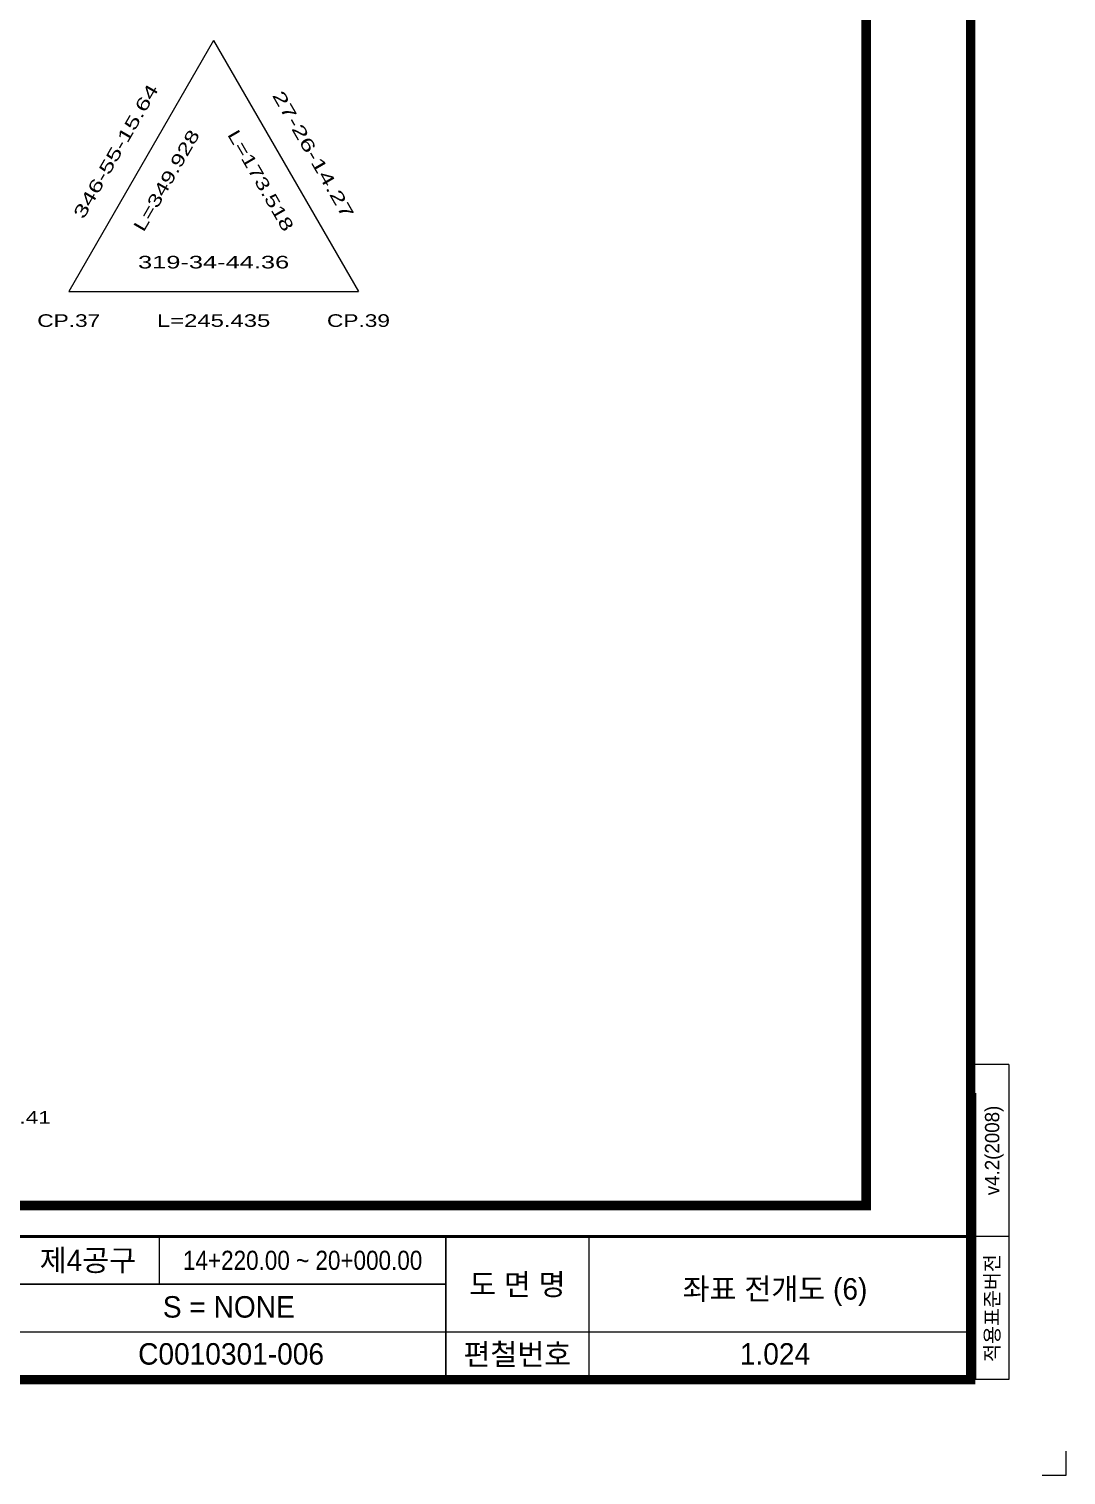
# Model space of a CAD drawing. Header units: millimetres. Extents: x 0 to 841, y 0 to 594.
# Drawn here: x 623.6 to 841, y 0 to 303 of the extents above; entities that cross this region are included whole.
import ezdxf
from ezdxf.enums import TextEntityAlignment as Align

# ---------------------------------------------------------------- set-up
doc = ezdxf.new("R2010")
doc.units = ezdxf.units.MM
doc.header["$LTSCALE"] = 10
for name, color, linetype in [('CA-TABL-LIN2', 1, 'Continuous'), ('CA-TABL-TEX1', 6, 'Continuous'), ('CA-TABL-TEX2', 3, 'Continuous'), ('CX-BORD', 3, 'Continuous'), ('CX-BORD-LIN1', 4, 'Continuous'), ('CX-BORD-LIN2', 3, 'Continuous'), ('CX-BORD-TEX2', 7, 'Continuous'), ('CX-BORD-TEX3', 6, 'Continuous'), ('CX-MISC', 2, 'Continuous'), ('CZ-LIN1', 7, 'Continuous')]:
    doc.layers.add(name, color=color, linetype=linetype)
doc.styles.add('RP2', font='Dotum.ttf')
doc.styles.add('TB_TEXT', font='Dotum.ttf')
doc.styles.add('TB_WBTXT', font='Dotum.ttf')
doc.styles.add('TB_WMTXT', font='Dotum.ttf')

# ---------------------------------------------------------------- blocks, each defined once
blk = doc.blocks.new('CXBLKA1-KHCA-부산~울산409_K2H')
at = {"layer": 'CX-BORD-LIN1', "const_width": 2}
blk.add_lwpolyline([(821, 20), (25, 20), (25, 574), (821, 574)], close=True, dxfattribs=at)
at = {"layer": 'CX-BORD-LIN1'}
for points, const_width in [([(821, 50), (25, 50)], 0.6), ([(711, 20), (711, 50)], 0.3)]:
    blk.add_lwpolyline(points, dxfattribs=dict(at, const_width=const_width))
at = {"layer": 'CX-BORD-LIN2'}
for p, q in [((829, 86.03), (821, 86.03)), ((829, 86.03), (829, 20)), ((822, 80), (822, 20)), ((829, 50), (821, 50)), ((829, 20), (822, 20))]:
    blk.add_line(p, q, dxfattribs=at)
blk.add_lwpolyline([(651, 40), (651, 50)], dxfattribs=at)
at = {"layer": 'CX-BORD-LIN2', "const_width": 0.3}
for points in [[(741, 20), (741, 50)], [(711, 40), (591, 40)], [(821, 30), (591, 30)]]:
    blk.add_lwpolyline(points, dxfattribs=at)
at = {"layer": 'CX-MISC'}
blk.add_lwpolyline([(836, 0), (841, 0), (841, 5)], dxfattribs=at)
at = {"layer": 'CX-BORD-LIN1', "style": 'TB_TEXT'}
for tag, height, p in [('TR_RDAT4', 3.5, (342.5, 47)), ('TR_DGN4', 3.5, (484.12, 47)), ('TR_CHK4', 3.5, (524.12, 47)), ('TR_APP4', 3.5, (564.12, 47)), ('TR_RNUM4', 3, (310.11, 46.64)), ('TR_RDAT3', 3.5, (342.5, 41)), ('TR_DGN3', 3.5, (484.12, 41)), ('TR_CHK3', 3.5, (524.12, 41)), ('TR_APP3', 3.5, (564.12, 41)), ('TR_RNUM3', 3, (310.11, 40.64)), ('TR_RDAT2', 3.5, (342.5, 35)), ('TR_DGN2', 3.5, (484.12, 35)), ('TR_CHK2', 3.5, (524.12, 35)), ('TR_APP2', 3.5, (564.12, 35)), ('TR_RNUM2', 3, (310.11, 34.64)), ('TR_RDAT1', 3.5, (342.5, 29)), ('TR_DGN1', 3.5, (484.12, 29)), ('TR_CHK1', 3.5, (524.12, 29)), ('TR_APP1', 3.5, (564.12, 29)), ('TR_RNUM1', 3, (310.11, 28.64))]:
    blk.add_attdef(tag, text='', height=height, dxfattribs=at).set_placement(p, align=Align.MIDDLE_CENTER)
for tag, p in [('TR_RCON4', (367.3, 47)), ('TR_RCON3', (367.3, 41)), ('TR_RCON2', (367.3, 35)), ('TR_RCON1', (367.3, 29))]:
    blk.add_attdef(tag, text='', height=3.5, dxfattribs=at).set_placement(p, align=Align.MIDDLE_LEFT)
at = {"layer": 'CX-BORD-LIN2', "style": 'TB_TEXT'}
blk.add_text('적용표준버전', height=3, rotation=90, dxfattribs=at).set_placement((825.5, 35), align=Align.MIDDLE_CENTER)
blk.add_attdef('TD_VERSION', text='', height=3, rotation=90, dxfattribs=at).set_placement((825.5, 68.01), align=Align.MIDDLE_CENTER)
at = {"layer": 'CX-BORD-TEX2', "style": 'TB_WMTXT'}
for tag, height, p in [('TB_CNAME', 5, (40.34, 551.83)), ('TB_CSCOP', 4, (41.63, 543.83))]:
    blk.add_attdef(tag, text='', height=height, dxfattribs=at).set_placement(p, align=Align.BOTTOM_LEFT)
at = {"layer": 'CX-BORD-TEX2', "style": 'TB_WBTXT'}
for tag, height, p in [('TB_MTITIL', 10, (423, 553.33)), ('TB_STITL', 7, (423, 538.33))]:
    blk.add_attdef(tag, text='', height=height, dxfattribs=at).set_placement(p, align=Align.MIDDLE_CENTER)
at = {"layer": 'CX-BORD-TEX3', "style": 'TB_TEXT'}
for s, p in [('도 면 명', (726, 40)), ('편철번호', (726, 25.39))]:
    blk.add_text(s, height=4.5, dxfattribs=at).set_placement(p, align=Align.MIDDLE)
for tag, height, p in [('TD_DCOMP', 4.5, (242.5, 45)), ('TD_CSECT', 4.5, (636, 45)), ('TD_DNAME_TOP', 4.5, (780, 45)), ('TD_DNAME_MAIN', 4.5, (780, 39.01)), ('TD_CCOMP', 4.5, (242.5, 35)), ('TD_HSCAL', 4.5, (651.7, 35.24)), ('TD_VSCAL', 4.5, (680.78, 35.24)), ('TD_DNAME_BOT', 3, (780, 33.65)), ('TD_CNAME', 4.5, (90, 25.75)), ('TD_FIELD', 4.5, (207.5, 25.53)), ('TD_CSTEP', 4.5, (278.24, 25.53)), ('TD_DWGCODE', 4.5, (666, 25.39)), ('TD_DWGNO', 4.5, (780, 25.39))]:
    blk.add_attdef(tag, text='', height=height, dxfattribs=at).set_placement(p, align=Align.MIDDLE_CENTER)
at = {"layer": 'CX-BORD-TEX3', "style": 'TB_TEXT', "width": 0.9}
blk.add_attdef('TD_CDIST', text='', height=4, dxfattribs=at).set_placement((681, 45), align=Align.MIDDLE_CENTER)

msp = doc.modelspace()

# ---------------------------------------------------------------- linework, layer by layer
at = {"layer": 'CA-TABL-LIN2', "linetype": 'Continuous'}
for p, q in [((662.34, 300.58), (631.98, 248)), ((662.34, 300.58), (692.7, 248)), ((631.98, 248), (692.7, 248))]:
    msp.add_line(p, q, dxfattribs=at)
at = {"layer": 'CZ-LIN1'}
msp.add_lwpolyline([(48.65, 541.03, 2, 2, 0), (48.65, 56.49, 2, 2, 0), (799.09, 56.49, 2, 2, 0), (799.09, 541.03, 2, 2, 0)], format="xyseb", close=True, dxfattribs=at)

# ---------------------------------------------------------------- block references
at = {"layer": 'CX-BORD'}
ref = msp.add_blockref('CXBLKA1-KHCA-부산~울산409_K2H', (0, 0), dxfattribs=at)
ref.add_attrib('TD_DNAME_MAIN', '좌표 전개도 (6)', dxfattribs={"layer": 'CX-BORD-TEX3', "height": 4.5, "style": 'TB_TEXT'}).set_placement((780, 39.01), align=Align.MIDDLE_CENTER)
ref.add_attrib('TD_CSECT', '제4공구', dxfattribs={"layer": 'CX-BORD-TEX3', "height": 4.5, "style": 'TB_TEXT'}).set_placement((636, 45), align=Align.MIDDLE_CENTER)
ref.add_attrib('TD_CDIST', '14+220.00 ~ 20+000.00', dxfattribs={"layer": 'CX-BORD-TEX3', "height": 4, "style": 'TB_TEXT', "width": 0.9}).set_placement((681, 45), align=Align.MIDDLE_CENTER)
ref.add_attrib('TD_HSCAL', 'S = NONE', dxfattribs={"layer": 'CX-BORD-TEX3', "height": 4.5, "style": 'TB_TEXT'}).set_placement((651.7, 35.24), align=Align.MIDDLE_LEFT)
ref.add_attrib('TD_DWGNO', '1.024', dxfattribs={"layer": 'CX-BORD-TEX3', "height": 4.5, "style": 'TB_TEXT'}).set_placement((780, 25.39), align=Align.MIDDLE_CENTER)
ref.add_attrib('TD_DWGCODE', 'C0010301-006', dxfattribs={"layer": 'CX-BORD-TEX3', "height": 4.5, "style": 'TB_TEXT'}).set_placement((666, 25.39), align=Align.MIDDLE_CENTER)
ref.add_attrib('TD_VERSION', 'v4.2(2008)', dxfattribs={"layer": 'CX-BORD-LIN2', "height": 3, "rotation": 90, "style": 'TB_TEXT'}).set_placement((825.5, 68.01), align=Align.MIDDLE_CENTER)

# ---------------------------------------------------------------- texts
at = {"layer": 'CA-TABL-TEX1', "style": 'RP2', "width": 1.239072}
for s, p, p2 in [('CP.37', (625.38, 240.56), (638.58, 240.56)), ('CP.39', (686.1, 240.56), (699.3, 240.56)), ('CP.41', (615.04, 73.61), (628.24, 73.61))]:
    msp.add_text(s, height=2.64, dxfattribs=at).set_placement(p, p2, align=Align.FIT)
at = {"layer": 'CA-TABL-TEX2', "style": 'RP2'}
for s, rotation, width, p, p2 in [('346-55-15.64', 60, 1.269777, (635.08, 262.97), (650.92, 290.41)), (' 27-26-14.27', 300, 1.318033, (673.76, 290.41), (689.6, 262.97)), ('L=173.518', 300, 1.296014, (665.14, 280.86), (677.02, 260.28)), ('L=349.928', 60, 1.296014, (647.67, 260.28), (659.55, 280.86))]:
    msp.add_text(s, height=2.64, rotation=rotation, dxfattribs=dict(at, width=width)).set_placement(p, p2, align=Align.FIT)
for s, width, p, p2 in [('319-34-44.36', 1.269777, (646.5, 252.8), (678.18, 252.8)), ('L=245.435', 1.296014, (650.46, 240.56), (674.22, 240.56))]:
    msp.add_text(s, height=2.64, dxfattribs=dict(at, width=width)).set_placement(p, p2, align=Align.FIT)

doc.saveas('drawing.dxf')
